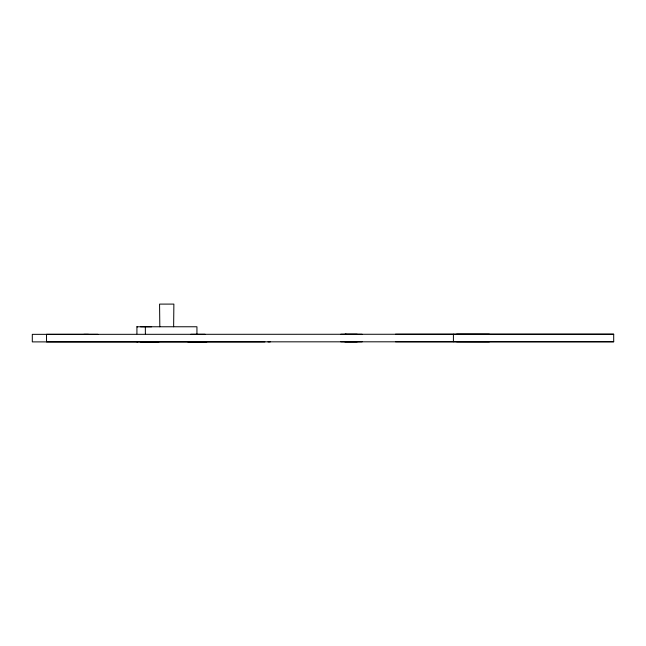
<?xml version="1.0" encoding="UTF-8"?>
<svg xmlns="http://www.w3.org/2000/svg" width="646" height="646" viewBox="0 0 646 646"><rect width="100%" height="100%" fill="white"/><g stroke="black" fill="none" stroke-linecap="round" stroke-linejoin="round"><path stroke-width="0.97" d="M453.411 341.742L453.411 334.192M97.934 334.329L46.528 334.321L46.528 341.879L613.7 341.766L613.7 334.216L395.514 334.208M195.916 341.871L192.371 341.871M136.92 333.829L136.92 326.771L137.541 326.771M190.836 334.305L205.097 334.281M344.891 334.297L362.131 334.265M136.92 341.887L137.541 341.879M187.857 341.871L199.784 341.831M205.097 341.831L192.783 341.871L206.801 341.895M344.891 341.855L362.131 341.815M140.562 326.771L151.616 326.771M159.82 326.763L159.57 304.105L173.871 304.096L173.637 326.763M136.92 326.771L196.941 326.763L196.941 333.812M83.891 334.345L88.445 334.345M345.222 334.232L346.175 334.232M613.7 334.216L32.3 334.345L32.3 341.895L264.908 341.879M153.377 341.887L158.714 341.879M395.514 341.766L613.7 341.766M267.993 341.879L270.254 341.879M140.562 341.879L158.908 341.879M456.617 334.192L489.361 334.248M340.83 334.232L357.206 334.257M456.617 341.75L489.361 341.807M340.83 341.782L357.206 341.815M145.358 326.779L145.366 333.829"/></g></svg>
